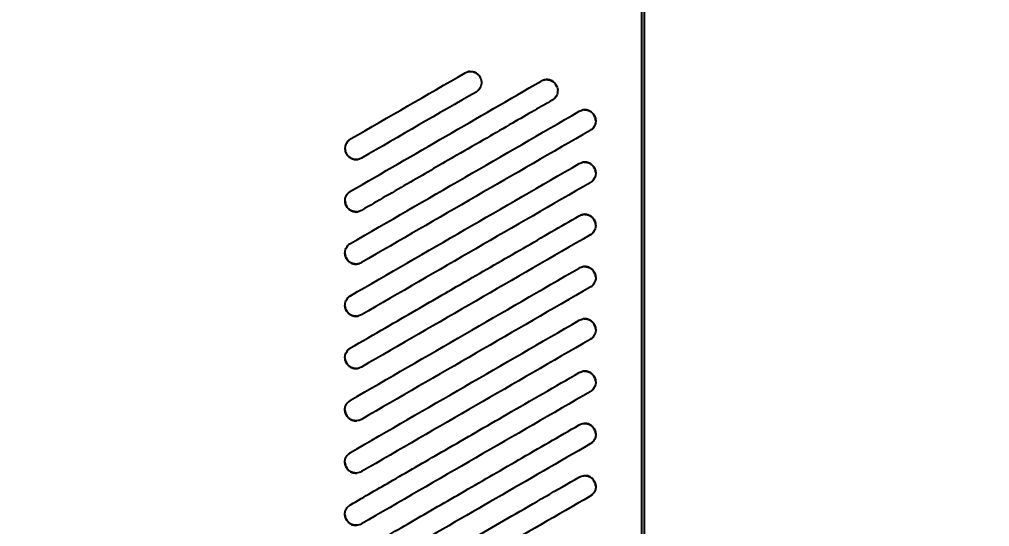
# Model space of a CAD drawing. Header units: millimetres. Extents: x 1677 to 3499, y -182 to 1106.
# Drawn here: x 2039.4 to 2149.5, y 555.1 to 612.7 of the extents above; entities that cross this region are included whole.
import ezdxf

# ---------------------------------------------------------------- set-up
doc = ezdxf.new("R2010")
doc.units = ezdxf.units.MM
doc.linetypes.add('CENTERX2', pattern=[20.32, 12.7, -2.54, 2.54, -2.54])
doc.layers.add('中心线层', color=1, linetype='CENTERX2', lineweight=25)
doc.layers.add('尺寸线层', color=3, linetype='Continuous', lineweight=18)
doc.styles.get("Standard").update_dxf_attribs({"font": 'txt.shx', "bigfont": 'gbcbig.shx'})
doc.dimstyles.new('ISO-25', dxfattribs={"dimtxt": 3.5, "dimasz": 2.5, "dimexe": 1.25, "dimexo": 0.625, "dimtad": 1, "dimtxsty": 'Standard', "dimcen": 2.5, "dimdle": 5, "dimadec": 0, "dimazin": 0, "dimtfac": 1, "dimtmove": 0, "dimatfit": 3, "dimfxl": 0, "dimarcsym": 0})

# ---------------------------------------------------------------- blocks, each defined once
blk = doc.blocks.new('*X18')
at = {"layer": '尺寸线层', "linetype": 'Continuous'}
for points in [[(2336.69, 637.87), (2330.12, 642.63), (2328.93, 640.24)], [(2340.49, 635.97), (2348.25, 633.59), (2347.06, 631.21)]]:
    blk.add_hatch(color=0, dxfattribs=at).paths.add_polyline_path(points, flags=0)
at = {"layer": '尺寸线层', "color": 0, "linetype": 'Continuous'}
blk.add_line((2055.2, 778.21), (2347.79, 632.33), dxfattribs=at)
at = {"layer": '尺寸线层', "color": 0, "insert": (2186.53, 724.49), "char_height": 14, "width": 566, "attachment_point": 5, "rotation": 333.4999}
blk.add_mtext('Injection-molded copper nuts  M3X6', dxfattribs=at)

msp = doc.modelspace()

# ---------------------------------------------------------------- linework, layer by layer
at = {"layer": '中心线层', "color": 7, "linetype": 'Continuous', "lineweight": 25}
for p, q in [((2110, 665.44), (2110, 552.11)), ((2110.3, 665.14), (2110.3, 552.11)), ((2090.39, 606.73), (2090.22, 606.68)), ((2090.37, 606.73), (2090.85, 606.73)), ((2104.8, 601.17), (2104.76, 601.47)), ((2076.36, 597.98), (2076.4, 597.68)), ((2104.8, 595.24), (2104.76, 595.54)), ((2076.35, 592.05), (2076.39, 591.75)), ((2104.8, 589.31), (2104.75, 589.62)), ((2076.33, 586.12), (2076.38, 585.82)), ((2104.8, 583.38), (2104.75, 583.69)), ((2076.33, 580.2), (2076.38, 579.89)), ((2104.8, 577.45), (2104.75, 577.76)), ((2076.33, 574.27), (2076.38, 573.96)), ((2104.8, 571.52), (2104.75, 571.83)), ((2076.95, 569.44), (2076.74, 569.26)), ((2076.33, 568.34), (2076.38, 568.03)), ((2104.8, 565.59), (2104.75, 565.9)), ((2104.18, 564.48), (2104.39, 564.66)), ((2076.95, 563.51), (2076.74, 563.33)), ((2076.33, 562.41), (2076.38, 562.1)), ((2104.8, 559.66), (2104.75, 559.97)), ((2104.18, 558.55), (2104.39, 558.73)), ((2076.33, 556.48), (2076.38, 556.17))]:
    msp.add_line(p, q, dxfattribs=at)
for points in [[(2076.97, 599.09), (2081.3, 601.59), (2085.63, 604.09), (2089.96, 606.59)], [(2089.96, 606.59), (2090.1, 606.67), (2090.24, 606.72), (2090.39, 606.74)], [(2098.61, 605.66), (2098.74, 605.74), (2098.89, 605.79), (2099.04, 605.81)], [(2091.21, 604.42), (2086.88, 601.93), (2082.55, 599.43), (2078.22, 596.92)], [(2091.52, 604.68), (2091.44, 604.58), (2091.33, 604.49), (2091.21, 604.42)], [(2100.17, 603.75), (2100.08, 603.65), (2099.98, 603.56), (2099.86, 603.49)], [(2076.95, 587.23), (2085.61, 592.23), (2094.27, 597.23), (2102.93, 602.23)], [(2102.93, 602.23), (2103.06, 602.31), (2103.21, 602.36), (2103.36, 602.38)], [(2104.78, 601.4), (2104.85, 601.06), (2104.77, 600.7), (2104.57, 600.41)], [(2104.18, 600.06), (2095.52, 595.07), (2086.86, 590.07), (2078.2, 585.06)], [(2104.49, 600.32), (2104.4, 600.22), (2104.3, 600.13), (2104.18, 600.06)], [(2076.37, 597.75), (2076.3, 598.09), (2076.38, 598.46), (2076.59, 598.74)], [(2076.66, 598.83), (2076.75, 598.93), (2076.85, 599.02), (2076.97, 599.09)], [(2076.95, 581.3), (2085.61, 586.3), (2094.27, 591.3), (2102.93, 596.3)], [(2078.22, 596.92), (2078.09, 596.85), (2077.94, 596.8), (2077.79, 596.77)], [(2102.93, 596.3), (2103.06, 596.38), (2103.21, 596.43), (2103.36, 596.45)], [(2104.78, 595.48), (2104.85, 595.13), (2104.77, 594.77), (2104.57, 594.48)], [(2104.18, 594.13), (2095.52, 589.14), (2086.86, 584.14), (2078.2, 579.13)], [(2104.49, 594.39), (2104.41, 594.29), (2104.3, 594.2), (2104.18, 594.13)], [(2076.65, 592.9), (2076.74, 593), (2076.84, 593.09), (2076.96, 593.16)], [(2078.21, 590.99), (2078.08, 590.92), (2077.93, 590.87), (2077.78, 590.84)], [(2102.93, 590.37), (2103.06, 590.45), (2103.21, 590.5), (2103.36, 590.52)], [(2104.49, 588.46), (2104.41, 588.36), (2104.3, 588.27), (2104.18, 588.2)], [(2076.64, 586.97), (2076.72, 587.07), (2076.83, 587.16), (2076.95, 587.23)], [(2076.95, 569.44), (2085.61, 574.44), (2094.27, 579.44), (2102.93, 584.44)], [(2078.2, 585.06), (2078.07, 584.99), (2077.92, 584.94), (2077.77, 584.91)], [(2102.93, 584.44), (2103.06, 584.52), (2103.21, 584.57), (2103.36, 584.59)], [(2104.18, 582.27), (2095.52, 577.27), (2086.86, 572.27), (2078.2, 567.27)], [(2104.5, 582.53), (2104.41, 582.43), (2104.3, 582.34), (2104.18, 582.27)], [(2076.64, 581.04), (2076.72, 581.14), (2076.83, 581.23), (2076.95, 581.3)], [(2076.95, 563.51), (2085.61, 568.51), (2094.27, 573.51), (2102.93, 578.51)], [(2078.2, 579.13), (2078.07, 579.06), (2077.92, 579.01), (2077.77, 578.98)], [(2102.93, 578.51), (2103.06, 578.59), (2103.21, 578.64), (2103.36, 578.66)], [(2104.18, 576.34), (2095.52, 571.34), (2086.86, 566.34), (2078.2, 561.34)], [(2104.5, 576.6), (2104.41, 576.5), (2104.3, 576.41), (2104.18, 576.34)], [(2076.63, 575.11), (2076.72, 575.21), (2076.83, 575.3), (2076.95, 575.37)], [(2078.2, 573.2), (2078.07, 573.13), (2077.92, 573.08), (2077.77, 573.05)], [(2102.93, 572.58), (2103.06, 572.66), (2103.21, 572.71), (2103.36, 572.73)], [(2104.18, 570.41), (2095.52, 565.41), (2086.86, 560.41), (2078.2, 555.41)], [(2104.5, 570.67), (2104.41, 570.57), (2104.3, 570.48), (2104.18, 570.41)], [(2104.18, 564.48), (2097.04, 560.36), (2089.89, 556.23), (2082.75, 552.11)], [(2104.18, 558.55), (2100.46, 556.41), (2096.74, 554.26), (2093.02, 552.11)]]:
    msp.add_open_spline(points, degree=3, dxfattribs=at)
for points, knots in [([(2090.52, 606.76), (2090.5, 606.75), (2090.45, 606.75), (2090.41, 606.74), (2090.39, 606.74)], [0, 0, 0, 0, 5803.428007, 11611.603669, 11611.603669, 11611.603669, 11611.603669]), ([(2090.52, 606.76), (2090.55, 606.76), (2090.62, 606.76), (2090.73, 606.75), (2090.8, 606.74), (2090.83, 606.73)], [0, 0, 0, 0, 5461.654971, 10899.309719, 16352.998816, 16352.998816, 16352.998816, 16352.998816]), ([(2090.83, 606.73), (2090.87, 606.72), (2090.94, 606.71), (2091.01, 606.68), (2091.04, 606.67)], [0, 0, 0, 0, 5806.05132, 11614.424786, 11614.424786, 11614.424786, 11614.424786]), ([(2091.75, 605.94), (2091.7, 606.05), (2091.6, 606.29), (2091.3, 606.57), (2091.05, 606.66), (2090.93, 606.71)], [0, 0, 0, 0, 4941.440848, 10882.089221, 16358.887524, 16358.887524, 16358.887524, 16358.887524]), ([(2091.04, 606.67), (2091.08, 606.66), (2091.15, 606.63), (2091.21, 606.59), (2091.24, 606.57)], [0, 0, 0, 0, 5806.983338, 11615.759189, 11615.759189, 11615.759189, 11615.759189]), ([(2091.24, 606.57), (2091.28, 606.55), (2091.35, 606.5), (2091.41, 606.45), (2091.44, 606.42)], [0, 0, 0, 0, 5806.66448, 11617.078018, 11617.078018, 11617.078018, 11617.078018]), ([(2091.44, 606.42), (2091.47, 606.39), (2091.52, 606.34), (2091.57, 606.28), (2091.6, 606.25)], [0, 0, 0, 0, 5806.568861, 11618.404375, 11618.404375, 11618.404375, 11618.404375]), ([(2091.6, 606.25), (2091.62, 606.22), (2091.66, 606.16), (2091.69, 606.1), (2091.7, 606.07)], [0, 0, 0, 0, 5808.627157, 11619.496527, 11619.496527, 11619.496527, 11619.496527]), ([(2091.7, 606.07), (2091.81, 605.87), (2091.85, 605.63), (2091.82, 605.29), (2091.8, 605.18), (2091.72, 604.97), (2091.67, 604.87), (2091.6, 604.77)], [0, 0, 0, 0, 8180.674583, 8180.674583, 12271.011875, 12271.011875, 16361.349167, 16361.349167, 16361.349167, 16361.349167]), ([(2076.96, 593.16), (2080.57, 595.24), (2084.18, 597.33), (2091.4, 601.49), (2095, 603.58), (2098.61, 605.66)], [0, 0, 0, 0, 5789.977719, 5789.977719, 11579.955439, 11579.955439, 11579.955439, 11579.955439]), ([(2100.4, 605.01), (2100.35, 605.12), (2100.25, 605.36), (2099.94, 605.64), (2099.56, 605.81), (2099.17, 605.85), (2098.95, 605.78), (2098.87, 605.75)], [0, 0, 0, 0, 4752.986338, 10461.803369, 16141.919916, 21787.790112, 25449.048253, 25449.048253, 25449.048253, 25449.048253]), ([(2099.17, 605.83), (2099.15, 605.82), (2099.1, 605.82), (2099.06, 605.81), (2099.04, 605.81)], [0, 0, 0, 0, 5830.216963, 11664.870238, 11664.870238, 11664.870238, 11664.870238]), ([(2099.17, 605.83), (2099.2, 605.83), (2099.27, 605.83), (2099.38, 605.82), (2099.45, 605.81), (2099.48, 605.8)], [0, 0, 0, 0, 5486.449197, 10948.638717, 16426.912868, 16426.912868, 16426.912868, 16426.912868]), ([(2099.48, 605.8), (2099.52, 605.79), (2099.59, 605.78), (2099.66, 605.75), (2099.69, 605.74)], [0, 0, 0, 0, 5832.774178, 11667.694637, 11667.694637, 11667.694637, 11667.694637]), ([(2099.69, 605.74), (2099.73, 605.73), (2099.79, 605.7), (2099.86, 605.66), (2099.89, 605.64)], [0, 0, 0, 0, 5833.758502, 11669.028972, 11669.028972, 11669.028972, 11669.028972]), ([(2099.89, 605.64), (2099.93, 605.62), (2100, 605.57), (2100.06, 605.52), (2100.09, 605.49)], [0, 0, 0, 0, 5833.447446, 11670.351733, 11670.351733, 11670.351733, 11670.351733]), ([(2100.09, 605.49), (2100.12, 605.46), (2100.17, 605.41), (2100.22, 605.35), (2100.24, 605.32)], [0, 0, 0, 0, 5833.380057, 11671.681095, 11671.681095, 11671.681095, 11671.681095]), ([(2100.24, 605.32), (2100.26, 605.29), (2100.3, 605.23), (2100.34, 605.17), (2100.35, 605.14)], [0, 0, 0, 0, 5835.350285, 11672.771044, 11672.771044, 11672.771044, 11672.771044]), ([(2100.35, 605.14), (2100.46, 604.94), (2100.5, 604.7), (2100.47, 604.36), (2100.45, 604.25), (2100.37, 604.04), (2100.32, 603.94), (2100.25, 603.84)], [0, 0, 0, 0, 8217.645061, 8217.645061, 12326.467591, 12326.467591, 16435.290121, 16435.290121, 16435.290121, 16435.290121]), ([(2091.21, 604.42), (2091.33, 604.5), (2091.53, 604.64), (2091.63, 604.85), (2091.68, 604.93)], [0, 0, 0, 0, 7013.61764, 11620.331215, 11620.331215, 11620.331215, 11620.331215]), ([(2091.52, 604.68), (2091.54, 604.69), (2091.56, 604.72), (2091.59, 604.76), (2091.6, 604.77)], [0, 0, 0, 0, 5768.12393, 11621.363411, 11621.363411, 11621.363411, 11621.363411]), ([(2099.86, 603.49), (2099.98, 603.57), (2100.18, 603.71), (2100.28, 603.92), (2100.33, 604)], [0, 0, 0, 0, 7046.762554, 11673.624307, 11673.624307, 11673.624307, 11673.624307]), ([(2100.17, 603.75), (2100.19, 603.76), (2100.21, 603.79), (2100.24, 603.83), (2100.25, 603.84)], [0, 0, 0, 0, 5795.111522, 11674.656979, 11674.656979, 11674.656979, 11674.656979]), ([(2099.86, 603.49), (2099.19, 603.1), (2097.68, 602.24), (2095.21, 600.81), (2092.27, 599.11), (2088.41, 596.88), (2083.67, 594.15), (2080.06, 592.06), (2078.21, 590.99)], [0, 0, 0, 0, 2768.995863, 6156.80298, 10163.378935, 14788.596816, 21999.565548, 29577.164127, 29577.164127, 29577.164127, 29577.164127]), ([(2104.72, 601.58), (2104.67, 601.69), (2104.57, 601.93), (2104.26, 602.21), (2103.88, 602.38), (2103.49, 602.42), (2103.27, 602.35), (2103.19, 602.32)], [0, 0, 0, 0, 4752.460432, 10467.835291, 16161.816117, 21830.075896, 25515.607648, 25515.607648, 25515.607648, 25515.607648]), ([(2103.49, 602.4), (2103.46, 602.39), (2103.42, 602.39), (2103.38, 602.38), (2103.36, 602.38)], [0, 0, 0, 0, 5846.440229, 11696.030872, 11696.030872, 11696.030872, 11696.030872]), ([(2103.49, 602.4), (2103.52, 602.4), (2103.59, 602.4), (2103.7, 602.39), (2103.77, 602.38), (2103.8, 602.37)], [0, 0, 0, 0, 5500.936473, 10977.084865, 16469.285359, 16469.285359, 16469.285359, 16469.285359]), ([(2103.8, 602.37), (2103.84, 602.36), (2103.91, 602.35), (2103.98, 602.32), (2104.01, 602.31)], [0, 0, 0, 0, 5848.64037, 11698.861277, 11698.861277, 11698.861277, 11698.861277]), ([(2104.01, 602.31), (2104.05, 602.3), (2104.11, 602.27), (2104.18, 602.23), (2104.21, 602.21)], [0, 0, 0, 0, 5849.782943, 11700.192843, 11700.192843, 11700.192843, 11700.192843]), ([(2104.21, 602.21), (2104.24, 602.19), (2104.32, 602.14), (2104.38, 602.09), (2104.41, 602.06)], [0, 0, 0, 0, 5849.507361, 11701.524424, 11701.524424, 11701.524424, 11701.524424]), ([(2104.41, 602.06), (2104.44, 602.03), (2104.49, 601.98), (2104.54, 601.92), (2104.56, 601.89)], [0, 0, 0, 0, 5849.510581, 11702.858761, 11702.858761, 11702.858761, 11702.858761]), ([(2104.56, 601.89), (2104.58, 601.86), (2104.62, 601.8), (2104.66, 601.74), (2104.67, 601.71)], [0, 0, 0, 0, 5851.216122, 11703.938537, 11703.938537, 11703.938537, 11703.938537]), ([(2104.67, 601.71), (2104.69, 601.68), (2104.72, 601.61), (2104.75, 601.51), (2104.77, 601.44), (2104.78, 601.4)], [0, 0, 0, 0, 5494.229786, 10973.654089, 16479.834314, 16479.834314, 16479.834314, 16479.834314]), ([(2104.18, 600.06), (2104.3, 600.14), (2104.5, 600.28), (2104.6, 600.49), (2104.65, 600.57)], [0, 0, 0, 0, 7068.350552, 11704.821653, 11704.821653, 11704.821653, 11704.821653]), ([(2104.49, 600.32), (2104.51, 600.34), (2104.53, 600.36), (2104.55, 600.4), (2104.57, 600.41)], [0, 0, 0, 0, 5812.023468, 11705.856466, 11705.856466, 11705.856466, 11705.856466]), ([(2076.97, 599.09), (2076.85, 599.01), (2076.66, 598.88), (2076.55, 598.67), (2076.51, 598.59)], [0, 0, 0, 0, 6973.41625, 11540.037537, 11540.037537, 11540.037537, 11540.037537]), ([(2076.66, 598.83), (2076.65, 598.82), (2076.62, 598.79), (2076.6, 598.76), (2076.59, 598.74)], [0, 0, 0, 0, 5718.684816, 11540.746108, 11540.746108, 11540.746108, 11540.746108]), ([(2076.48, 597.45), (2076.46, 597.48), (2076.43, 597.54), (2076.4, 597.64), (2076.38, 597.71), (2076.37, 597.75)], [0, 0, 0, 0, 5417.981822, 10821.69787, 16250.950145, 16250.950145, 16250.950145, 16250.950145]), ([(2076.44, 597.57), (2076.48, 597.46), (2076.58, 597.23), (2076.89, 596.95), (2077.28, 596.78), (2077.66, 596.73), (2077.88, 596.8), (2077.97, 596.83)], [0, 0, 0, 0, 4705.910314, 10331.598651, 15941.957811, 21535.942993, 25177.387213, 25177.387213, 25177.387213, 25177.387213]), ([(2076.59, 597.26), (2076.57, 597.29), (2076.53, 597.35), (2076.5, 597.42), (2076.48, 597.45)], [0, 0, 0, 0, 5770.553145, 11542.392002, 11542.392002, 11542.392002, 11542.392002]), ([(2076.74, 597.1), (2076.71, 597.12), (2076.66, 597.18), (2076.61, 597.23), (2076.59, 597.26)], [0, 0, 0, 0, 5770.153554, 11543.430598, 11543.430598, 11543.430598, 11543.430598]), ([(2076.94, 596.94), (2076.91, 596.97), (2076.84, 597.01), (2076.77, 597.07), (2076.74, 597.1)], [0, 0, 0, 0, 5771.443458, 11544.692606, 11544.692606, 11544.692606, 11544.692606]), ([(2077.14, 596.84), (2077.11, 596.86), (2077.04, 596.89), (2076.98, 596.92), (2076.94, 596.94)], [0, 0, 0, 0, 5773.118231, 11546.109883, 11546.109883, 11546.109883, 11546.109883]), ([(2077.35, 596.78), (2077.32, 596.79), (2077.24, 596.81), (2077.18, 596.83), (2077.14, 596.84)], [0, 0, 0, 0, 5773.194611, 11547.448112, 11547.448112, 11547.448112, 11547.448112]), ([(2077.67, 596.76), (2077.63, 596.76), (2077.56, 596.76), (2077.46, 596.76), (2077.39, 596.78), (2077.35, 596.78)], [0, 0, 0, 0, 5431.888803, 10838.825481, 16261.496609, 16261.496609, 16261.496609, 16261.496609]), ([(2077.67, 596.76), (2077.69, 596.76), (2077.73, 596.76), (2077.77, 596.77), (2077.79, 596.77)], [0, 0, 0, 0, 5776.347154, 11550.515784, 11550.515784, 11550.515784, 11550.515784]), ([(2104.72, 595.65), (2104.67, 595.76), (2104.57, 596), (2104.26, 596.27), (2103.88, 596.45), (2103.5, 596.49), (2103.27, 596.42), (2103.19, 596.39)], [0, 0, 0, 0, 4771.596249, 10473.207275, 16161.960975, 21834.74096, 25533.799483, 25533.799483, 25533.799483, 25533.799483]), ([(2103.48, 596.47), (2103.46, 596.46), (2103.42, 596.46), (2103.38, 596.45), (2103.36, 596.45)], [0, 0, 0, 0, 5852.207916, 11705.207766, 11705.207766, 11705.207766, 11705.207766]), ([(2103.48, 596.47), (2103.52, 596.47), (2103.59, 596.47), (2103.7, 596.46), (2103.77, 596.45), (2103.8, 596.44)], [0, 0, 0, 0, 5504.961179, 10984.624729, 16480.280318, 16480.280318, 16480.280318, 16480.280318]), ([(2103.8, 596.44), (2103.84, 596.43), (2103.91, 596.42), (2103.98, 596.39), (2104.01, 596.38)], [0, 0, 0, 0, 5853.488139, 11708.045016, 11708.045016, 11708.045016, 11708.045016]), ([(2104.01, 596.38), (2104.04, 596.37), (2104.11, 596.34), (2104.18, 596.3), (2104.21, 596.28)], [0, 0, 0, 0, 5854.788336, 11709.373794, 11709.373794, 11709.373794, 11709.373794]), ([(2104.21, 596.28), (2104.25, 596.26), (2104.32, 596.21), (2104.38, 596.16), (2104.41, 596.13)], [0, 0, 0, 0, 5854.531195, 11710.716149, 11710.716149, 11710.716149, 11710.716149]), ([(2104.41, 596.13), (2104.44, 596.1), (2104.49, 596.05), (2104.54, 595.99), (2104.56, 595.96)], [0, 0, 0, 0, 5854.607478, 11712.055838, 11712.055838, 11712.055838, 11712.055838]), ([(2104.56, 595.96), (2104.58, 595.93), (2104.62, 595.87), (2104.66, 595.81), (2104.67, 595.78)], [0, 0, 0, 0, 5856.079869, 11713.126045, 11713.126045, 11713.126045, 11713.126045]), ([(2104.67, 595.78), (2104.69, 595.74), (2104.72, 595.68), (2104.75, 595.58), (2104.77, 595.51), (2104.78, 595.48)], [0, 0, 0, 0, 5498.361951, 10981.989408, 16490.877706, 16490.877706, 16490.877706, 16490.877706]), ([(2104.18, 594.13), (2104.3, 594.21), (2104.5, 594.35), (2104.6, 594.56), (2104.65, 594.64)], [0, 0, 0, 0, 7076.592297, 11714.044792, 11714.044792, 11714.044792, 11714.044792]), ([(2104.49, 594.39), (2104.51, 594.41), (2104.53, 594.44), (2104.55, 594.47), (2104.57, 594.48)], [0, 0, 0, 0, 5820.208159, 11715.08193, 11715.08193, 11715.08193, 11715.08193]), ([(2076.36, 591.81), (2076.33, 591.99), (2076.33, 592.17), (2076.4, 592.51), (2076.47, 592.67), (2076.58, 592.81)], [0, 0, 0, 0, 5774.305504, 5774.305504, 11548.611008, 11548.611008, 11548.611008, 11548.611008]), ([(2076.96, 593.16), (2076.84, 593.08), (2076.65, 592.95), (2076.54, 592.74), (2076.5, 592.66)], [0, 0, 0, 0, 6979.913896, 11549.073264, 11549.073264, 11549.073264, 11549.073264]), ([(2076.65, 592.9), (2076.63, 592.89), (2076.61, 592.86), (2076.59, 592.83), (2076.58, 592.81)], [0, 0, 0, 0, 5726.26522, 11549.784146, 11549.784146, 11549.784146, 11549.784146]), ([(2076.47, 591.52), (2076.45, 591.55), (2076.42, 591.61), (2076.39, 591.71), (2076.37, 591.78), (2076.36, 591.81)], [0, 0, 0, 0, 5421.974829, 10829.650327, 16261.804431, 16261.804431, 16261.804431, 16261.804431]), ([(2076.42, 591.64), (2076.47, 591.54), (2076.57, 591.3), (2076.88, 591.02), (2077.26, 590.85), (2077.65, 590.8), (2077.87, 590.87), (2077.95, 590.9)], [0, 0, 0, 0, 4719.272629, 10336.625448, 15944.811333, 21542.840874, 25195.301609, 25195.301609, 25195.301609, 25195.301609]), ([(2076.58, 591.33), (2076.56, 591.36), (2076.52, 591.42), (2076.48, 591.49), (2076.47, 591.52)], [0, 0, 0, 0, 5775.341599, 11551.452709, 11551.452709, 11551.452709, 11551.452709]), ([(2076.73, 591.17), (2076.7, 591.19), (2076.65, 591.24), (2076.6, 591.3), (2076.58, 591.33)], [0, 0, 0, 0, 5775.089381, 11552.501809, 11552.501809, 11552.501809, 11552.501809]), ([(2076.93, 591.01), (2076.9, 591.04), (2076.82, 591.08), (2076.76, 591.14), (2076.73, 591.17)], [0, 0, 0, 0, 5776.323631, 11553.758772, 11553.758772, 11553.758772, 11553.758772]), ([(2077.13, 590.91), (2077.1, 590.93), (2077.03, 590.96), (2076.96, 590.99), (2076.93, 591.01)], [0, 0, 0, 0, 5777.97108, 11555.184694, 11555.184694, 11555.184694, 11555.184694]), ([(2077.34, 590.85), (2077.3, 590.86), (2077.23, 590.88), (2077.17, 590.9), (2077.13, 590.91)], [0, 0, 0, 0, 5777.924137, 11556.527476, 11556.527476, 11556.527476, 11556.527476]), ([(2077.66, 590.83), (2077.62, 590.83), (2077.55, 590.83), (2077.44, 590.83), (2077.37, 590.85), (2077.34, 590.85)], [0, 0, 0, 0, 5435.778549, 10846.227014, 16272.366537, 16272.366537, 16272.366537, 16272.366537]), ([(2077.66, 590.83), (2077.68, 590.83), (2077.72, 590.83), (2077.76, 590.84), (2077.78, 590.84)], [0, 0, 0, 0, 5782.464593, 11559.600938, 11559.600938, 11559.600938, 11559.600938]), ([(2076.95, 575.37), (2078.28, 576.14), (2080.77, 577.58), (2084.27, 579.59), (2087.27, 581.33), (2091.32, 583.67), (2096.49, 586.65), (2100.82, 589.15), (2102.93, 590.37)], [0, 0, 0, 0, 4530.437247, 8501.249195, 11912.423233, 14763.916332, 22322.425622, 29527.843136, 29527.843136, 29527.843136, 29527.843136]), ([(2104.72, 589.72), (2104.67, 589.83), (2104.57, 590.07), (2104.27, 590.34), (2103.88, 590.52), (2103.5, 590.56), (2103.28, 590.49), (2103.19, 590.47)], [0, 0, 0, 0, 4785.589511, 10480.029965, 16166.985267, 21844.065261, 25552.205348, 25552.205348, 25552.205348, 25552.205348]), ([(2103.48, 590.54), (2103.46, 590.53), (2103.42, 590.53), (2103.38, 590.52), (2103.36, 590.52)], [0, 0, 0, 0, 5858.354712, 11714.495432, 11714.495432, 11714.495432, 11714.495432]), ([(2103.48, 590.54), (2103.52, 590.54), (2103.59, 590.54), (2103.7, 590.53), (2103.77, 590.52), (2103.8, 590.51)], [0, 0, 0, 0, 5508.939907, 10992.207189, 16491.41235, 16491.41235, 16491.41235, 16491.41235]), ([(2103.8, 590.51), (2103.84, 590.5), (2103.91, 590.49), (2103.98, 590.46), (2104.01, 590.45)], [0, 0, 0, 0, 5858.324116, 11717.338569, 11717.338569, 11717.338569, 11717.338569]), ([(2104.01, 590.45), (2104.04, 590.44), (2104.11, 590.41), (2104.18, 590.37), (2104.21, 590.35)], [0, 0, 0, 0, 5859.74079, 11718.66623, 11718.66623, 11718.66623, 11718.66623]), ([(2104.21, 590.35), (2104.25, 590.33), (2104.32, 590.28), (2104.38, 590.23), (2104.41, 590.2)], [0, 0, 0, 0, 5859.503607, 11720.017343, 11720.017343, 11720.017343, 11720.017343]), ([(2104.41, 590.2), (2104.44, 590.17), (2104.49, 590.12), (2104.54, 590.06), (2104.56, 590.03)], [0, 0, 0, 0, 5859.608613, 11721.361617, 11721.361617, 11721.361617, 11721.361617]), ([(2104.56, 590.03), (2104.58, 590), (2104.62, 589.94), (2104.66, 589.88), (2104.67, 589.84)], [0, 0, 0, 0, 5860.937437, 11722.426888, 11722.426888, 11722.426888, 11722.426888]), ([(2104.78, 589.55), (2104.81, 589.38), (2104.81, 589.2), (2104.74, 588.86), (2104.67, 588.69), (2104.57, 588.55)], [0, 0, 0, 0, 5861.585852, 5861.585852, 11723.171705, 11723.171705, 11723.171705, 11723.171705]), ([(2104.67, 589.84), (2104.69, 589.81), (2104.72, 589.75), (2104.75, 589.65), (2104.77, 589.58), (2104.78, 589.55)], [0, 0, 0, 0, 5502.327935, 10989.978609, 16502.050455, 16502.050455, 16502.050455, 16502.050455]), ([(2104.18, 588.2), (2104.3, 588.28), (2104.5, 588.42), (2104.6, 588.63), (2104.65, 588.71)], [0, 0, 0, 0, 7083.761339, 11723.378052, 11723.378052, 11723.378052, 11723.378052]), ([(2104.49, 588.46), (2104.51, 588.48), (2104.53, 588.51), (2104.55, 588.54), (2104.57, 588.55)], [0, 0, 0, 0, 5828.596338, 11724.416348, 11724.416348, 11724.416348, 11724.416348]), ([(2104.18, 588.2), (2099.85, 585.7), (2095.52, 583.2), (2086.86, 578.2), (2082.53, 575.7), (2078.2, 573.2)], [0, 0, 0, 0, 5806.294886, 5806.294886, 11612.589773, 11612.589773, 11612.589773, 11612.589773]), ([(2076.35, 585.88), (2076.32, 586.06), (2076.32, 586.23), (2076.39, 586.58), (2076.46, 586.74), (2076.57, 586.88)], [0, 0, 0, 0, 5778.883364, 5778.883364, 11557.766729, 11557.766729, 11557.766729, 11557.766729]), ([(2076.95, 587.23), (2076.83, 587.15), (2076.64, 587.02), (2076.53, 586.81), (2076.49, 586.73)], [0, 0, 0, 0, 6985.869051, 11558.220698, 11558.220698, 11558.220698, 11558.220698]), ([(2076.64, 586.97), (2076.62, 586.96), (2076.6, 586.93), (2076.58, 586.9), (2076.57, 586.88)], [0, 0, 0, 0, 5734.42259, 11558.933233, 11558.933233, 11558.933233, 11558.933233]), ([(2076.46, 585.59), (2076.44, 585.62), (2076.41, 585.68), (2076.38, 585.78), (2076.36, 585.85), (2076.35, 585.88)], [0, 0, 0, 0, 5425.867802, 10837.417954, 16272.790844, 16272.790844, 16272.790844, 16272.790844]), ([(2076.41, 585.72), (2076.46, 585.61), (2076.56, 585.37), (2076.87, 585.09), (2077.25, 584.92), (2077.63, 584.87), (2077.86, 584.94), (2077.94, 584.97)], [0, 0, 0, 0, 4729.188157, 10342.639178, 15950.869563, 21552.973346, 25213.447113, 25213.447113, 25213.447113, 25213.447113]), ([(2076.57, 585.4), (2076.55, 585.43), (2076.51, 585.49), (2076.47, 585.56), (2076.46, 585.59)], [0, 0, 0, 0, 5780.097948, 11560.625672, 11560.625672, 11560.625672, 11560.625672]), ([(2076.72, 585.24), (2076.69, 585.26), (2076.64, 585.31), (2076.59, 585.37), (2076.57, 585.4)], [0, 0, 0, 0, 5779.931968, 11561.682943, 11561.682943, 11561.682943, 11561.682943]), ([(2076.92, 585.08), (2076.88, 585.11), (2076.81, 585.15), (2076.75, 585.21), (2076.72, 585.24)], [0, 0, 0, 0, 5781.140973, 11562.938128, 11562.938128, 11562.938128, 11562.938128]), ([(2077.12, 584.98), (2077.09, 585), (2077.02, 585.03), (2076.95, 585.06), (2076.92, 585.08)], [0, 0, 0, 0, 5782.773369, 11564.370814, 11564.370814, 11564.370814, 11564.370814]), ([(2077.33, 584.92), (2077.29, 584.93), (2077.22, 584.95), (2077.15, 584.97), (2077.12, 584.98)], [0, 0, 0, 0, 5782.64554, 11565.717614, 11565.717614, 11565.717614, 11565.717614]), ([(2077.65, 584.9), (2077.61, 584.9), (2077.54, 584.9), (2077.43, 584.9), (2077.36, 584.92), (2077.33, 584.92)], [0, 0, 0, 0, 5439.635745, 10853.675813, 16283.372199, 16283.372199, 16283.372199, 16283.372199]), ([(2077.65, 584.9), (2077.67, 584.9), (2077.71, 584.9), (2077.75, 584.91), (2077.77, 584.91)], [0, 0, 0, 0, 5789.203113, 11568.796126, 11568.796126, 11568.796126, 11568.796126]), ([(2104.72, 583.79), (2104.67, 583.9), (2104.57, 584.14), (2104.27, 584.41), (2103.88, 584.59), (2103.5, 584.63), (2103.28, 584.56), (2103.19, 584.54)], [0, 0, 0, 0, 4795.874948, 10487.296131, 16174.6035, 21855.99789, 25570.826652, 25570.826652, 25570.826652, 25570.826652]), ([(2103.48, 584.61), (2103.46, 584.6), (2103.42, 584.6), (2103.38, 584.59), (2103.36, 584.59)], [0, 0, 0, 0, 5865.157724, 11723.893399, 11723.893399, 11723.893399, 11723.893399]), ([(2103.48, 584.61), (2103.52, 584.61), (2103.59, 584.61), (2103.7, 584.6), (2103.77, 584.59), (2103.8, 584.58)], [0, 0, 0, 0, 5512.886726, 10999.836442, 16502.680393, 16502.680393, 16502.680393, 16502.680393]), ([(2103.8, 584.58), (2103.84, 584.57), (2103.91, 584.56), (2103.98, 584.53), (2104.01, 584.52)], [0, 0, 0, 0, 5863.15225, 11726.741737, 11726.741737, 11726.741737, 11726.741737]), ([(2104.01, 584.52), (2104.04, 584.51), (2104.11, 584.48), (2104.18, 584.44), (2104.21, 584.42)], [0, 0, 0, 0, 5864.645204, 11728.069572, 11728.069572, 11728.069572, 11728.069572]), ([(2104.21, 584.42), (2104.25, 584.4), (2104.32, 584.35), (2104.38, 584.3), (2104.41, 584.27)], [0, 0, 0, 0, 5864.418095, 11729.427676, 11729.427676, 11729.427676, 11729.427676]), ([(2104.41, 584.27), (2104.44, 584.24), (2104.49, 584.19), (2104.54, 584.13), (2104.56, 584.1)], [0, 0, 0, 0, 5864.531644, 11730.776143, 11730.776143, 11730.776143, 11730.776143]), ([(2104.56, 584.1), (2104.58, 584.07), (2104.62, 584.01), (2104.66, 583.95), (2104.67, 583.91)], [0, 0, 0, 0, 5865.775042, 11731.839808, 11731.839808, 11731.839808, 11731.839808]), ([(2104.78, 583.62), (2104.81, 583.45), (2104.82, 583.27), (2104.74, 582.93), (2104.67, 582.76), (2104.57, 582.62)], [0, 0, 0, 0, 5866.30081, 5866.30081, 11732.60162, 11732.60162, 11732.60162, 11732.60162]), ([(2104.67, 583.91), (2104.69, 583.88), (2104.72, 583.82), (2104.75, 583.72), (2104.77, 583.66), (2104.78, 583.62)], [0, 0, 0, 0, 5506.232842, 10997.833851, 16513.35358, 16513.35358, 16513.35358, 16513.35358]), ([(2104.18, 582.27), (2104.3, 582.35), (2104.5, 582.49), (2104.6, 582.7), (2104.65, 582.78)], [0, 0, 0, 0, 7090.328601, 11732.821072, 11732.821072, 11732.821072, 11732.821072]), ([(2104.5, 582.53), (2104.51, 582.55), (2104.53, 582.58), (2104.55, 582.61), (2104.57, 582.62)], [0, 0, 0, 0, 5837.347948, 11733.859695, 11733.859695, 11733.859695, 11733.859695]), ([(2076.35, 579.95), (2076.32, 580.12), (2076.32, 580.3), (2076.39, 580.65), (2076.46, 580.81), (2076.57, 580.95)], [0, 0, 0, 0, 5783.550386, 5783.550386, 11567.100772, 11567.100772, 11567.100772, 11567.100772]), ([(2076.95, 581.3), (2076.83, 581.22), (2076.64, 581.09), (2076.53, 580.88), (2076.49, 580.8)], [0, 0, 0, 0, 6991.632361, 11567.546076, 11567.546076, 11567.546076, 11567.546076]), ([(2076.64, 581.04), (2076.62, 581.03), (2076.6, 581), (2076.58, 580.97), (2076.57, 580.95)], [0, 0, 0, 0, 5743.58577, 11568.259756, 11568.259756, 11568.259756, 11568.259756]), ([(2076.46, 579.66), (2076.44, 579.69), (2076.41, 579.75), (2076.38, 579.85), (2076.36, 579.92), (2076.35, 579.95)], [0, 0, 0, 0, 5429.738252, 10845.148683, 16284.002814, 16284.002814, 16284.002814, 16284.002814]), ([(2076.41, 579.79), (2076.46, 579.68), (2076.56, 579.44), (2076.86, 579.16), (2077.25, 578.99), (2077.63, 578.94), (2077.85, 579.01), (2077.94, 579.04)], [0, 0, 0, 0, 4736.53771, 10349.194258, 15959.03053, 21565.352563, 25231.964528, 25231.964528, 25231.964528, 25231.964528]), ([(2076.57, 579.47), (2076.55, 579.5), (2076.51, 579.56), (2076.47, 579.63), (2076.46, 579.66)], [0, 0, 0, 0, 5784.877327, 11569.976993, 11569.976993, 11569.976993, 11569.976993]), ([(2076.72, 579.31), (2076.69, 579.33), (2076.64, 579.38), (2076.59, 579.44), (2076.57, 579.47)], [0, 0, 0, 0, 5784.761647, 11571.040778, 11571.040778, 11571.040778, 11571.040778]), ([(2076.92, 579.15), (2076.88, 579.18), (2076.81, 579.22), (2076.75, 579.28), (2076.72, 579.31)], [0, 0, 0, 0, 5785.960978, 11572.296424, 11572.296424, 11572.296424, 11572.296424]), ([(2077.12, 579.05), (2077.09, 579.07), (2077.02, 579.1), (2076.95, 579.13), (2076.92, 579.15)], [0, 0, 0, 0, 5787.586894, 11573.734576, 11573.734576, 11573.734576, 11573.734576]), ([(2077.33, 578.99), (2077.29, 579), (2077.22, 579.02), (2077.16, 579.04), (2077.12, 579.05)], [0, 0, 0, 0, 5787.40982, 11575.0849, 11575.0849, 11575.0849, 11575.0849]), ([(2077.65, 578.97), (2077.61, 578.97), (2077.54, 578.97), (2077.43, 578.97), (2077.36, 578.99), (2077.33, 578.99)], [0, 0, 0, 0, 5443.510087, 10861.242748, 16294.605886, 16294.605886, 16294.605886, 16294.605886]), ([(2077.65, 578.97), (2077.67, 578.97), (2077.71, 578.97), (2077.75, 578.98), (2077.77, 578.98)], [0, 0, 0, 0, 5796.782628, 11578.167982, 11578.167982, 11578.167982, 11578.167982]), ([(2104.72, 577.86), (2104.67, 577.97), (2104.57, 578.21), (2104.27, 578.48), (2103.88, 578.66), (2103.5, 578.7), (2103.28, 578.63), (2103.19, 578.61)], [0, 0, 0, 0, 4803.187983, 10494.341459, 16183.509322, 21869.332188, 25589.664481, 25589.664481, 25589.664481, 25589.664481]), ([(2103.48, 578.68), (2103.46, 578.67), (2103.42, 578.67), (2103.38, 578.66), (2103.36, 578.66)], [0, 0, 0, 0, 5872.852335, 11733.401197, 11733.401197, 11733.401197, 11733.401197]), ([(2103.48, 578.68), (2103.52, 578.68), (2103.59, 578.68), (2103.7, 578.67), (2103.77, 578.66), (2103.8, 578.65)], [0, 0, 0, 0, 5516.819919, 11007.521065, 16514.08346, 16514.08346, 16514.08346, 16514.08346]), ([(2103.8, 578.65), (2103.84, 578.64), (2103.91, 578.63), (2103.98, 578.6), (2104.01, 578.59)], [0, 0, 0, 0, 5867.989934, 11736.254267, 11736.254267, 11736.254267, 11736.254267]), ([(2104.01, 578.59), (2104.04, 578.58), (2104.11, 578.55), (2104.18, 578.51), (2104.21, 578.49)], [0, 0, 0, 0, 5869.52953, 11737.583197, 11737.583197, 11737.583197, 11737.583197]), ([(2104.21, 578.49), (2104.25, 578.47), (2104.32, 578.42), (2104.38, 578.37), (2104.41, 578.34)], [0, 0, 0, 0, 5869.30617, 11738.946938, 11738.946938, 11738.946938, 11738.946938]), ([(2104.41, 578.34), (2104.44, 578.31), (2104.49, 578.26), (2104.54, 578.2), (2104.56, 578.17)], [0, 0, 0, 0, 5869.419673, 11740.299392, 11740.299392, 11740.299392, 11740.299392]), ([(2104.56, 578.17), (2104.58, 578.14), (2104.62, 578.08), (2104.66, 578.02), (2104.68, 577.98)], [0, 0, 0, 0, 5870.613292, 11741.36368, 11741.36368, 11741.36368, 11741.36368]), ([(2104.78, 577.69), (2104.81, 577.52), (2104.82, 577.34), (2104.74, 577), (2104.67, 576.83), (2104.57, 576.69)], [0, 0, 0, 0, 5871.071409, 5871.071409, 11742.142818, 11742.142818, 11742.142818, 11742.142818]), ([(2104.68, 577.98), (2104.69, 577.95), (2104.72, 577.89), (2104.75, 577.79), (2104.77, 577.73), (2104.78, 577.69)], [0, 0, 0, 0, 5510.114299, 11005.629587, 16524.787665, 16524.787665, 16524.787665, 16524.787665]), ([(2104.18, 576.34), (2104.3, 576.42), (2104.5, 576.56), (2104.6, 576.77), (2104.65, 576.85)], [0, 0, 0, 0, 7096.50892, 11742.373496, 11742.373496, 11742.373496, 11742.373496]), ([(2104.5, 576.6), (2104.51, 576.62), (2104.53, 576.65), (2104.55, 576.68), (2104.57, 576.69)], [0, 0, 0, 0, 5847.021909, 11743.411865, 11743.411865, 11743.411865, 11743.411865]), ([(2076.95, 575.37), (2076.83, 575.29), (2076.64, 575.16), (2076.53, 574.95), (2076.49, 574.87)], [0, 0, 0, 0, 6997.288093, 11576.982662, 11576.982662, 11576.982662, 11576.982662]), ([(2076.35, 574.02), (2076.32, 574.19), (2076.32, 574.37), (2076.39, 574.72), (2076.46, 574.88), (2076.57, 575.02)], [0, 0, 0, 0, 5788.273117, 5788.273117, 11576.546234, 11576.546234, 11576.546234, 11576.546234]), ([(2076.63, 575.11), (2076.62, 575.1), (2076.6, 575.07), (2076.58, 575.04), (2076.57, 575.02)], [0, 0, 0, 0, 5752.883294, 11577.697212, 11577.697212, 11577.697212, 11577.697212]), ([(2076.46, 573.73), (2076.44, 573.76), (2076.41, 573.82), (2076.38, 573.92), (2076.36, 573.99), (2076.35, 574.02)], [0, 0, 0, 0, 5433.592105, 10852.854935, 16295.348537, 16295.348537, 16295.348537, 16295.348537]), ([(2076.41, 573.86), (2076.46, 573.75), (2076.56, 573.51), (2076.86, 573.23), (2077.25, 573.06), (2077.63, 573.01), (2077.85, 573.08), (2077.94, 573.11)], [0, 0, 0, 0, 4742.2427, 10355.866831, 15968.304851, 21578.948842, 25250.70677, 25250.70677, 25250.70677, 25250.70677]), ([(2076.57, 573.54), (2076.55, 573.57), (2076.51, 573.63), (2076.47, 573.7), (2076.46, 573.73)], [0, 0, 0, 0, 5789.672502, 11579.439733, 11579.439733, 11579.439733, 11579.439733]), ([(2076.72, 573.38), (2076.69, 573.4), (2076.64, 573.45), (2076.59, 573.51), (2076.57, 573.54)], [0, 0, 0, 0, 5789.590422, 11580.509038, 11580.509038, 11580.509038, 11580.509038]), ([(2076.92, 573.22), (2076.88, 573.25), (2076.81, 573.29), (2076.75, 573.35), (2076.72, 573.38)], [0, 0, 0, 0, 5790.790583, 11581.766395, 11581.766395, 11581.766395, 11581.766395]), ([(2077.12, 573.12), (2077.09, 573.14), (2077.02, 573.17), (2076.95, 573.2), (2076.92, 573.22)], [0, 0, 0, 0, 5792.414996, 11583.209289, 11583.209289, 11583.209289, 11583.209289]), ([(2077.33, 573.06), (2077.29, 573.07), (2077.22, 573.09), (2077.16, 573.11), (2077.12, 573.12)], [0, 0, 0, 0, 5792.206826, 11584.562783, 11584.562783, 11584.562783, 11584.562783]), ([(2077.65, 573.04), (2077.61, 573.04), (2077.54, 573.04), (2077.43, 573.04), (2077.36, 573.06), (2077.33, 573.06)], [0, 0, 0, 0, 5447.397776, 10868.882501, 16305.974733, 16305.974733, 16305.974733, 16305.974733]), ([(2077.65, 573.04), (2077.67, 573.04), (2077.71, 573.04), (2077.75, 573.05), (2077.77, 573.05)], [0, 0, 0, 0, 5806.148207, 11587.650209, 11587.650209, 11587.650209, 11587.650209]), ([(2076.95, 557.58), (2078.55, 558.51), (2082.13, 560.57), (2088.07, 564), (2095.12, 568.07), (2100.2, 571.01), (2102.93, 572.58)], [0, 0, 0, 0, 3817.097118, 8526.257366, 14127.502722, 20620.864571, 20620.864571, 20620.864571, 20620.864571]), ([(2104.72, 571.93), (2104.67, 572.04), (2104.57, 572.28), (2104.27, 572.55), (2103.88, 572.73), (2103.5, 572.77), (2103.28, 572.7), (2103.19, 572.68)], [0, 0, 0, 0, 4809.186784, 10501.750345, 16193.615793, 21883.883338, 25608.718259, 25608.718259, 25608.718259, 25608.718259]), ([(2103.48, 572.75), (2103.46, 572.74), (2103.42, 572.74), (2103.38, 572.73), (2103.36, 572.73)], [0, 0, 0, 0, 5881.959867, 11743.018323, 11743.018323, 11743.018323, 11743.018323]), ([(2103.48, 572.75), (2103.52, 572.75), (2103.59, 572.75), (2103.7, 572.74), (2103.77, 572.73), (2103.8, 572.72)], [0, 0, 0, 0, 5520.760261, 11015.271529, 16525.620509, 16525.620509, 16525.620509, 16525.620509]), ([(2103.8, 572.72), (2103.84, 572.71), (2103.91, 572.7), (2103.98, 572.67), (2104.01, 572.66)], [0, 0, 0, 0, 5872.851757, 11745.875866, 11745.875866, 11745.875866, 11745.875866]), ([(2104.01, 572.66), (2104.04, 572.65), (2104.11, 572.62), (2104.18, 572.58), (2104.21, 572.56)], [0, 0, 0, 0, 5874.419531, 11747.206403, 11747.206403, 11747.206403, 11747.206403]), ([(2104.21, 572.56), (2104.25, 572.54), (2104.32, 572.49), (2104.38, 572.44), (2104.41, 572.41)], [0, 0, 0, 0, 5874.196316, 11748.574995, 11748.574995, 11748.574995, 11748.574995]), ([(2104.41, 572.41), (2104.44, 572.38), (2104.49, 572.33), (2104.54, 572.27), (2104.56, 572.24)], [0, 0, 0, 0, 5874.309817, 11749.931293, 11749.931293, 11749.931293, 11749.931293]), ([(2104.56, 572.24), (2104.58, 572.21), (2104.62, 572.15), (2104.66, 572.09), (2104.68, 572.05)], [0, 0, 0, 0, 5875.474714, 11750.997484, 11750.997484, 11750.997484, 11750.997484]), ([(2104.68, 572.05), (2104.69, 572.02), (2104.72, 571.96), (2104.75, 571.86), (2104.77, 571.8), (2104.78, 571.76)], [0, 0, 0, 0, 5514.008167, 11013.437281, 16536.353362, 16536.353362, 16536.353362, 16536.353362]), ([(2104.18, 570.41), (2104.3, 570.49), (2104.5, 570.63), (2104.6, 570.84), (2104.65, 570.92)], [0, 0, 0, 0, 7102.474856, 11752.034974, 11752.034974, 11752.034974, 11752.034974]), ([(2104.78, 571.76), (2104.81, 571.59), (2104.82, 571.41), (2104.74, 571.07), (2104.67, 570.9), (2104.57, 570.76)], [0, 0, 0, 0, 5875.89705, 5875.89705, 11751.7941, 11751.7941, 11751.7941, 11751.7941]), ([(2104.5, 570.67), (2104.51, 570.69), (2104.53, 570.72), (2104.55, 570.75), (2104.57, 570.76)], [0, 0, 0, 0, 5859.410506, 11753.072762, 11753.072762, 11753.072762, 11753.072762]), ([(2076.35, 568.09), (2076.33, 568.22), (2076.32, 568.35), (2076.34, 568.61), (2076.38, 568.74), (2076.48, 568.98), (2076.56, 569.09), (2076.73, 569.29), (2076.84, 569.37), (2076.95, 569.44)], [0, 0, 0, 0, 5135.74874, 5135.74874, 10271.49748, 10271.49748, 15407.24622, 15407.24622, 20542.99496, 20542.99496, 20542.99496, 20542.99496]), ([(2076.46, 567.8), (2076.44, 567.83), (2076.41, 567.89), (2076.38, 567.99), (2076.36, 568.06), (2076.35, 568.09)], [0, 0, 0, 0, 5437.456481, 10860.584663, 16306.828348, 16306.828348, 16306.828348, 16306.828348]), ([(2076.41, 567.93), (2076.46, 567.82), (2076.56, 567.58), (2076.86, 567.3), (2077.25, 567.12), (2077.53, 567.11), (2077.67, 567.11)], [0, 0, 0, 0, 4537.152084, 9904.394275, 15271.314618, 20550.095917, 20550.095917, 20550.095917, 20550.095917]), ([(2076.57, 567.61), (2076.55, 567.64), (2076.51, 567.7), (2076.47, 567.77), (2076.46, 567.8)], [0, 0, 0, 0, 5794.496036, 11589.013439, 11589.013439, 11589.013439, 11589.013439]), ([(2076.72, 567.45), (2076.69, 567.47), (2076.64, 567.52), (2076.59, 567.58), (2076.57, 567.61)], [0, 0, 0, 0, 5794.435797, 11590.087669, 11590.087669, 11590.087669, 11590.087669]), ([(2076.92, 567.29), (2076.88, 567.32), (2076.81, 567.36), (2076.75, 567.42), (2076.72, 567.45)], [0, 0, 0, 0, 5795.638731, 11591.347516, 11591.347516, 11591.347516, 11591.347516]), ([(2077.12, 567.19), (2077.09, 567.21), (2077.02, 567.24), (2076.95, 567.27), (2076.92, 567.29)], [0, 0, 0, 0, 5797.265873, 11592.794674, 11592.794674, 11592.794674, 11592.794674]), ([(2077.33, 567.13), (2077.29, 567.14), (2077.22, 567.16), (2077.16, 567.18), (2077.12, 567.19)], [0, 0, 0, 0, 5797.039873, 11594.151133, 11594.151133, 11594.151133, 11594.151133]), ([(2077.65, 567.11), (2077.61, 567.11), (2077.54, 567.11), (2077.43, 567.11), (2077.36, 567.13), (2077.33, 567.13)], [0, 0, 0, 0, 5451.308775, 10876.599575, 16317.478426, 16317.478426, 16317.478426, 16317.478426]), ([(2078.2, 567.27), (2078.12, 567.23), (2078.03, 567.19), (2077.84, 567.13), (2077.75, 567.12), (2077.65, 567.11)], [0, 0, 0, 0, 5798.918577, 5798.918577, 11597.837155, 11597.837155, 11597.837155, 11597.837155]), ([(2077.75, 552.11), (2079.64, 553.2), (2083.56, 555.47), (2089.65, 558.98), (2096.16, 562.74), (2100.63, 565.32), (2102.93, 566.65)], [0, 0, 0, 0, 4656.254305, 9649.472598, 14979.664791, 20646.842106, 20646.842106, 20646.842106, 20646.842106]), ([(2102.93, 566.65), (2103.02, 566.7), (2103.1, 566.74), (2103.29, 566.79), (2103.39, 566.81), (2103.48, 566.81)], [0, 0, 0, 0, 5875.491896, 5875.491896, 11750.983791, 11750.983791, 11750.983791, 11750.983791]), ([(2104.72, 566), (2104.67, 566.11), (2104.57, 566.35), (2104.27, 566.62), (2103.88, 566.81), (2103.6, 566.81), (2103.46, 566.81)], [0, 0, 0, 0, 4602.624429, 10047.113158, 15491.581243, 20847.078752, 20847.078752, 20847.078752, 20847.078752]), ([(2103.48, 566.81), (2103.52, 566.82), (2103.59, 566.82), (2103.7, 566.81), (2103.77, 566.8), (2103.8, 566.79)], [0, 0, 0, 0, 5524.728944, 11023.102388, 16537.29083, 16537.29083, 16537.29083, 16537.29083]), ([(2103.8, 566.79), (2103.84, 566.78), (2103.91, 566.77), (2103.98, 566.74), (2104.01, 566.73)], [0, 0, 0, 0, 5877.758113, 11755.606285, 11755.606285, 11755.606285, 11755.606285]), ([(2104.01, 566.73), (2104.04, 566.72), (2104.11, 566.69), (2104.18, 566.65), (2104.21, 566.63)], [0, 0, 0, 0, 5879.34505, 11756.938738, 11756.938738, 11756.938738, 11756.938738]), ([(2104.21, 566.63), (2104.25, 566.61), (2104.32, 566.56), (2104.38, 566.51), (2104.41, 566.48)], [0, 0, 0, 0, 5879.120779, 11758.311666, 11758.311666, 11758.311666, 11758.311666]), ([(2104.41, 566.48), (2104.44, 566.45), (2104.49, 566.4), (2104.54, 566.34), (2104.56, 566.31)], [0, 0, 0, 0, 5879.229204, 11759.671778, 11759.671778, 11759.671778, 11759.671778]), ([(2104.78, 565.83), (2104.81, 565.71), (2104.81, 565.57), (2104.79, 565.31), (2104.75, 565.18), (2104.65, 564.94), (2104.57, 564.83), (2104.4, 564.64), (2104.3, 564.55), (2104.18, 564.48)], [0, 0, 0, 0, 5213.530617, 5213.530617, 10427.061234, 10427.061234, 15640.591851, 15640.591851, 20854.122468, 20854.122468, 20854.122468, 20854.122468]), ([(2104.56, 566.31), (2104.58, 566.28), (2104.62, 566.22), (2104.66, 566.16), (2104.68, 566.12)], [0, 0, 0, 0, 5880.373514, 11760.740526, 11760.740526, 11760.740526, 11760.740526]), ([(2104.68, 566.12), (2104.69, 566.09), (2104.72, 566.03), (2104.75, 565.93), (2104.77, 565.87), (2104.78, 565.83)], [0, 0, 0, 0, 5517.921106, 11021.280727, 16548.050841, 16548.050841, 16548.050841, 16548.050841]), ([(2076.35, 562.16), (2076.33, 562.29), (2076.32, 562.42), (2076.34, 562.68), (2076.38, 562.81), (2076.48, 563.05), (2076.56, 563.16), (2076.73, 563.36), (2076.84, 563.44), (2076.95, 563.51)], [0, 0, 0, 0, 5140.048569, 5140.048569, 10280.097139, 10280.097139, 15420.145708, 15420.145708, 20560.194277, 20560.194277, 20560.194277, 20560.194277]), ([(2076.46, 561.87), (2076.44, 561.9), (2076.41, 561.96), (2076.38, 562.06), (2076.36, 562.13), (2076.35, 562.16)], [0, 0, 0, 0, 5441.339944, 10868.353226, 16318.44206, 16318.44206, 16318.44206, 16318.44206]), ([(2076.41, 562), (2076.46, 561.89), (2076.56, 561.65), (2076.86, 561.37), (2077.25, 561.19), (2077.53, 561.18), (2077.67, 561.18)], [0, 0, 0, 0, 4541.808197, 9912.595401, 15283.45078, 20567.344549, 20567.344549, 20567.344549, 20567.344549]), ([(2076.57, 561.68), (2076.55, 561.71), (2076.51, 561.77), (2076.47, 561.84), (2076.46, 561.87)], [0, 0, 0, 0, 5799.355228, 11598.697736, 11598.697736, 11598.697736, 11598.697736]), ([(2076.72, 561.52), (2076.69, 561.54), (2076.64, 561.59), (2076.59, 561.65), (2076.57, 561.68)], [0, 0, 0, 0, 5799.308697, 11599.776404, 11599.776404, 11599.776404, 11599.776404]), ([(2076.92, 561.36), (2076.88, 561.39), (2076.81, 561.43), (2076.75, 561.49), (2076.72, 561.52)], [0, 0, 0, 0, 5800.51686, 11601.03934, 11601.03934, 11601.03934, 11601.03934]), ([(2077.12, 561.26), (2077.09, 561.28), (2077.02, 561.31), (2076.95, 561.34), (2076.92, 561.36)], [0, 0, 0, 0, 5802.148903, 11602.490388, 11602.490388, 11602.490388, 11602.490388]), ([(2077.33, 561.2), (2077.29, 561.21), (2077.22, 561.23), (2077.16, 561.25), (2077.12, 561.26)], [0, 0, 0, 0, 5801.914725, 11603.849622, 11603.849622, 11603.849622, 11603.849622]), ([(2077.65, 561.18), (2077.61, 561.18), (2077.54, 561.18), (2077.43, 561.18), (2077.36, 561.2), (2077.33, 561.2)], [0, 0, 0, 0, 5455.24669, 10884.395613, 16329.116599, 16329.116599, 16329.116599, 16329.116599]), ([(2078.2, 561.34), (2078.12, 561.3), (2078.03, 561.26), (2077.84, 561.2), (2077.75, 561.19), (2077.65, 561.18)], [0, 0, 0, 0, 5803.769556, 5803.769556, 11607.539113, 11607.539113, 11607.539113, 11607.539113]), ([(2102.93, 560.72), (2103.02, 560.77), (2103.1, 560.81), (2103.29, 560.86), (2103.39, 560.88), (2103.48, 560.88)], [0, 0, 0, 0, 5880.409773, 5880.409773, 11760.819545, 11760.819545, 11760.819545, 11760.819545]), ([(2104.72, 560.07), (2104.67, 560.18), (2104.57, 560.42), (2104.27, 560.69), (2103.88, 560.88), (2103.6, 560.88), (2103.46, 560.88)], [0, 0, 0, 0, 4607.376585, 10055.642601, 15504.129743, 20864.596255, 20864.596255, 20864.596255, 20864.596255]), ([(2103.48, 560.88), (2103.52, 560.89), (2103.59, 560.89), (2103.7, 560.88), (2103.77, 560.87), (2103.8, 560.86)], [0, 0, 0, 0, 5528.724633, 11031.011547, 16549.093996, 16549.093996, 16549.093996, 16549.093996]), ([(2103.8, 560.86), (2103.84, 560.85), (2103.91, 560.84), (2103.98, 560.81), (2104.01, 560.8)], [0, 0, 0, 0, 5882.705766, 11765.445163, 11765.445163, 11765.445163, 11765.445163]), ([(2088.02, 552.11), (2090.44, 553.51), (2095.41, 556.38), (2100.38, 559.25), (2102.93, 560.72)], [0, 0, 0, 0, 5700.623887, 11703.641041, 11703.641041, 11703.641041, 11703.641041]), ([(2104.01, 560.8), (2104.04, 560.79), (2104.11, 560.76), (2104.18, 560.72), (2104.21, 560.7)], [0, 0, 0, 0, 5884.302583, 11766.77979, 11766.77979, 11766.77979, 11766.77979]), ([(2104.78, 559.9), (2104.81, 559.78), (2104.81, 559.64), (2104.79, 559.38), (2104.75, 559.25), (2104.65, 559.01), (2104.57, 558.9), (2104.4, 558.71), (2104.3, 558.62), (2104.18, 558.55)], [0, 0, 0, 0, 5217.922121, 5217.922121, 10435.844242, 10435.844242, 15653.766363, 15653.766363, 20871.688485, 20871.688485, 20871.688485, 20871.688485]), ([(2104.21, 560.7), (2104.25, 560.68), (2104.32, 560.63), (2104.38, 560.58), (2104.41, 560.55)], [0, 0, 0, 0, 5884.075354, 11768.15661, 11768.15661, 11768.15661, 11768.15661]), ([(2104.41, 560.55), (2104.44, 560.52), (2104.49, 560.47), (2104.54, 560.41), (2104.56, 560.38)], [0, 0, 0, 0, 5884.177477, 11769.520496, 11769.520496, 11769.520496, 11769.520496]), ([(2104.56, 560.38), (2104.58, 560.35), (2104.62, 560.29), (2104.66, 560.23), (2104.68, 560.19)], [0, 0, 0, 0, 5885.309691, 11770.59239, 11770.59239, 11770.59239, 11770.59239]), ([(2104.68, 560.19), (2104.69, 560.16), (2104.72, 560.1), (2104.75, 560), (2104.77, 559.94), (2104.78, 559.9)], [0, 0, 0, 0, 5521.858534, 11029.169499, 16559.879876, 16559.879876, 16559.879876, 16559.879876]), ([(2076.35, 556.23), (2076.33, 556.36), (2076.32, 556.49), (2076.34, 556.75), (2076.38, 556.88), (2076.48, 557.12), (2076.56, 557.23), (2076.73, 557.43), (2076.84, 557.51), (2076.95, 557.58)], [0, 0, 0, 0, 5144.397292, 5144.397292, 10288.794585, 10288.794585, 15433.191877, 15433.191877, 20577.589169, 20577.589169, 20577.589169, 20577.589169]), ([(2076.46, 555.94), (2076.44, 555.97), (2076.41, 556.03), (2076.38, 556.13), (2076.36, 556.2), (2076.35, 556.23)], [0, 0, 0, 0, 5445.249697, 10876.174495, 16330.189509, 16330.189509, 16330.189509, 16330.189509]), ([(2076.41, 556.07), (2076.46, 555.96), (2076.56, 555.72), (2076.86, 555.44), (2077.25, 555.26), (2077.53, 555.25), (2077.67, 555.25)], [0, 0, 0, 0, 4545.925194, 9920.945716, 15296.146955, 20584.789184, 20584.789184, 20584.789184, 20584.789184]), ([(2076.57, 555.75), (2076.55, 555.78), (2076.51, 555.84), (2076.47, 555.91), (2076.46, 555.94)], [0, 0, 0, 0, 5804.255055, 11608.492228, 11608.492228, 11608.492228, 11608.492228]), ([(2076.72, 555.59), (2076.69, 555.61), (2076.64, 555.66), (2076.59, 555.72), (2076.57, 555.75)], [0, 0, 0, 0, 5804.216325, 11609.574971, 11609.574971, 11609.574971, 11609.574971]), ([(2076.92, 555.43), (2076.88, 555.46), (2076.81, 555.5), (2076.75, 555.56), (2076.72, 555.59)], [0, 0, 0, 0, 5805.431178, 11610.841432, 11610.841432, 11610.841432, 11610.841432]), ([(2077.12, 555.33), (2077.09, 555.35), (2077.02, 555.38), (2076.95, 555.41), (2076.92, 555.43)], [0, 0, 0, 0, 5807.069546, 11612.296086, 11612.296086, 11612.296086, 11612.296086]), ([(2078.2, 555.41), (2078.12, 555.37), (2078.03, 555.33), (2077.84, 555.27), (2077.75, 555.26), (2077.65, 555.25)], [0, 0, 0, 0, 5808.675391, 5808.675391, 11617.350782, 11617.350782, 11617.350782, 11617.350782]), ([(2077.33, 555.27), (2077.29, 555.28), (2077.22, 555.3), (2077.16, 555.32), (2077.12, 555.33)], [0, 0, 0, 0, 5806.834294, 11613.657945, 11613.657945, 11613.657945, 11613.657945]), ([(2077.65, 555.25), (2077.61, 555.25), (2077.54, 555.25), (2077.43, 555.25), (2077.36, 555.27), (2077.33, 555.27)], [0, 0, 0, 0, 5459.214933, 10892.272095, 16340.88889, 16340.88889, 16340.88889, 16340.88889])]:
    msp.add_open_spline(points, degree=3, knots=knots, dxfattribs=at)

# ---------------------------------------------------------------- dimensions: what is measured, and where the dimension line sits
at = {"layer": '尺寸线层'}
dim = msp.add_diameter_dim_2p(p1=(2340.49, 635.97), p2=(2336.69, 637.87), text='Injection-molded copper nuts  M3X6', dimstyle='ISO-25', override={"dimtxt": 14, "dimasz": 8, "dimexe": 2, "dimexo": 0, "dimgap": 1.524, "dimdec": 1, "dimzin": 0, "dimpost": '%%C<>', "dimsah": 1, "dimdle": 8.16, "dimadec": 2, "dimtfill": 1, "dimtolj": 1, "dimtzin": 0}, dxfattribs=at)
dim.commit()
dim.dimension.update_dxf_attribs({"geometry": '*X18', "text_midpoint": (2181.83, 715.07), "dimtype": 163})

doc.saveas('drawing.dxf')
